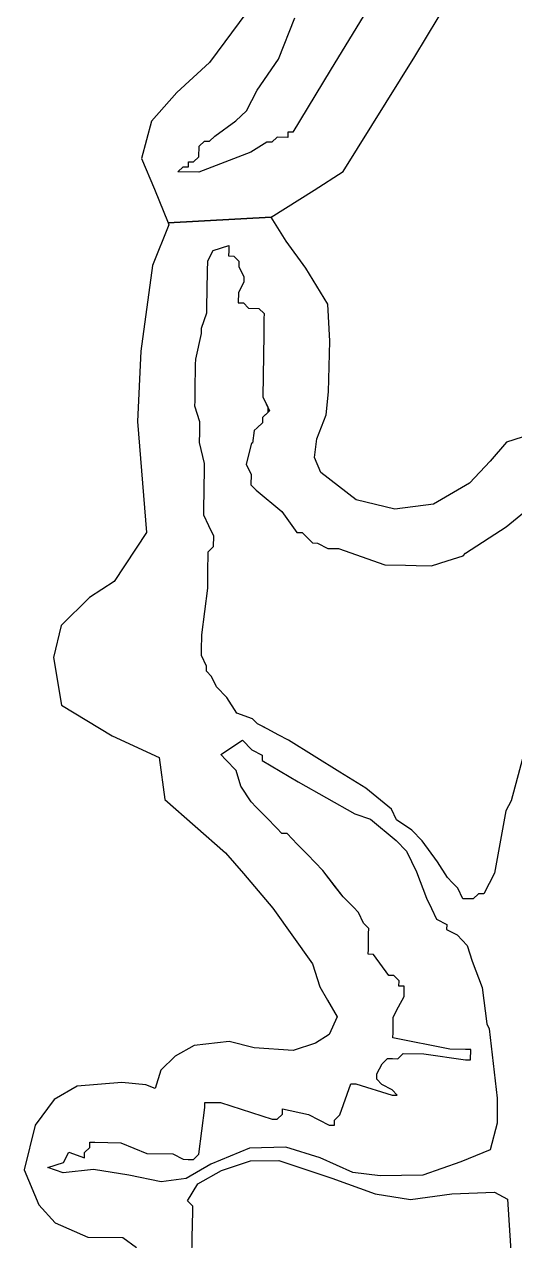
# Model space of a CAD drawing. Header units: metres. Extents: x 266352 to 301042, y 2101789 to 2138568.
# Drawn here: x 287598 to 287975, y 2122034 to 2122971 of the extents above; entities that cross this region are included whole.
import ezdxf

# ---------------------------------------------------------------- set-up
doc = ezdxf.new("R2010")
doc.units = ezdxf.units.M
doc.layers.add('MANGROOVE BUFFER ZONE', color=120, linetype='Continuous')

# ---------------------------------------------------------------- blocks, each defined once
blk = doc.blocks.new('A$Ccdb33366')
at = {"layer": 'MANGROOVE BUFFER ZONE'}
for points in [[(6.7373, 11.8046), (6.6908, 11.7396), (6.6499, 11.7005), (6.6183, 11.6634), (6.6062, 11.616), (6.6235, 11.5769), (6.6412, 11.5345), (6.7725, 11.5436), (6.8265, 11.5789), (6.8631, 11.6033), (6.9522, 11.7512), (6.9953, 11.8264)], [(7.1161, 11.275), (7.0764, 11.2617), (7.056, 11.237), (7.0301, 11.2088), (6.9847, 11.1812), (6.9359, 11.1741), (6.8864, 11.185), (6.8408, 11.2191), (6.8324, 11.2383), (6.835, 11.2621), (6.8466, 11.2929), (6.8491, 11.3224), (6.8496, 11.3869), (6.8464, 11.4338), (6.8175, 11.4794), (6.7918, 11.5133), (6.7725, 11.5436), (6.6412, 11.5345), (6.6422, 11.532), (6.6221, 11.4798), (6.6091, 11.3702), (6.6063, 11.2807), (6.6202, 11.1394), (6.5799, 11.0763), (6.5486, 11.0554), (6.5133, 11.0192), (6.504, 10.9783), (6.5151, 10.9174), (6.5802, 10.8797), (6.6406, 10.8528), (6.6489, 10.7993), (6.7271, 10.7329), (6.7503, 10.7066), (6.7885, 10.6632), (6.84, 10.5929), (6.8498, 10.5638), (6.8597, 10.5471), (6.8727, 10.526), (6.8628, 10.5033), (6.8454, 10.4922), (6.8171, 10.4824), (6.7677, 10.4849), (6.7354, 10.4922), (6.6911, 10.4868), (6.6671, 10.4726), (6.6493, 10.4544), (6.6424, 10.4312), (6.6302, 10.4353), (6.5995, 10.438), (6.5429, 10.4325), (6.5141, 10.4148), (6.4902, 10.3817), (6.4773, 10.3249), (6.4965, 10.2803), (6.5178, 10.258), (6.5596, 10.2404), (6.6042, 10.2404), (6.6218, 10.2281)], [(7.1095, 10.8843), (7.0897, 10.8049), (7.083, 10.7917), (7.0698, 10.7122), (7.0632, 10.699), (7.0566, 10.6857), (7.0499, 10.6857), (7.0433, 10.6791), (7.0367, 10.6791), (7.0301, 10.6791), (7.0235, 10.6923), (7.0168, 10.699), (7.0102, 10.7056), (6.997, 10.7254), (6.9771, 10.7519), (6.9639, 10.7652), (6.944, 10.7784), (6.9374, 10.7917), (6.9043, 10.8181), (6.8712, 10.838), (6.805, 10.8777), (6.7918, 10.8843), (6.7785, 10.891), (6.7719, 10.8943), (6.7653, 10.8976), (6.7587, 10.9042), (6.7388, 10.9108), (6.7256, 10.9307), (6.7123, 10.9439), (6.7057, 10.9572), (6.6991, 10.9638), (6.6991, 10.9704), (6.6925, 10.9836), (6.6925, 10.9969), (6.6925, 11.0035), (6.6925, 11.0101), (6.6991, 11.0697), (6.6991, 11.0763), (6.6991, 11.0896), (6.6991, 11.1161), (6.7057, 11.1227), (6.7057, 11.1359), (6.6991, 11.1492), (6.6925, 11.1624), (6.6925, 11.1756), (6.6925, 11.1889), (6.6925, 11.2021), (6.6925, 11.2154), (6.6925, 11.2286), (6.6859, 11.2551), (6.6859, 11.2683), (6.6859, 11.2816), (6.6792, 11.3014), (6.6792, 11.3081), (6.6792, 11.3213), (6.6792, 11.3544), (6.6792, 11.361), (6.6859, 11.3941), (6.6859, 11.4007), (6.6925, 11.4206), (6.6925, 11.4272), (6.6925, 11.4736), (6.6925, 11.4868), (6.6991, 11.5001), (6.719, 11.5067), (6.719, 11.5001), (6.719, 11.4934), (6.7256, 11.4934), (6.7322, 11.4868), (6.7322, 11.4802), (6.7388, 11.467), (6.7388, 11.4603), (6.7322, 11.4471), (6.7322, 11.4339), (6.7388, 11.4339), (6.7454, 11.4272), (6.7587, 11.4272), (6.7653, 11.4206), (6.7653, 11.414), (6.7653, 11.4074), (6.7653, 11.4007), (6.7653, 11.3941), (6.7653, 11.3147), (6.7741, 11.297), (6.7653, 11.2882), (6.7653, 11.2816), (6.7587, 11.275), (6.7551, 11.2714), (6.7534, 11.2551), (6.7521, 11.2551), (6.7454, 11.2286), (6.7521, 11.2154), (6.7521, 11.2021), (6.7587, 11.1955), (6.7918, 11.169), (6.8116, 11.1425), (6.8183, 11.1425), (6.8315, 11.1293), (6.8381, 11.1293), (6.8514, 11.1227), (6.8646, 11.1227), (6.9242, 11.1028), (6.9506, 11.1028), (6.9639, 11.1028), (6.9837, 11.1028), (7.0036, 11.1094), (7.0235, 11.1161), (7.0268, 11.1194), (7.0777, 11.154), (7.1148, 11.1851)], [(6.8911, 11.8112), (6.8447, 11.7318), (6.7984, 11.6523), (6.7918, 11.6523), (6.7918, 11.6457), (6.7785, 11.6457), (6.7719, 11.6391), (6.7653, 11.6391), (6.7454, 11.6259), (6.6792, 11.5994), (6.6528, 11.5994), (6.6594, 11.606), (6.666, 11.606), (6.666, 11.6126), (6.6726, 11.6126), (6.6792, 11.6192), (6.6792, 11.6325), (6.6859, 11.6391), (6.6925, 11.6391), (6.6991, 11.6457), (6.7256, 11.6656), (6.7388, 11.6788), (6.7521, 11.7053), (6.7785, 11.745), (6.7984, 11.798)], [(7.1095, 10.8843), (7.0897, 10.8049), (7.083, 10.7917), (7.0698, 10.7122), (7.0632, 10.699), (7.0566, 10.6857), (7.0499, 10.6857), (7.0433, 10.6791), (7.0367, 10.6791), (7.0301, 10.6791), (7.0235, 10.6923), (7.0168, 10.699), (7.0102, 10.7056), (6.997, 10.7254), (6.9771, 10.7519), (6.9639, 10.7652), (6.944, 10.7784), (6.9374, 10.7917), (6.9043, 10.8181), (6.8712, 10.838), (6.805, 10.8777), (6.7918, 10.8843), (6.7785, 10.891), (6.7653, 10.8976), (6.7587, 10.9042), (6.7388, 10.9108), (6.7256, 10.9307), (6.7123, 10.9439), (6.7057, 10.9572), (6.6991, 10.9638), (6.6991, 10.9704), (6.6925, 10.9836), (6.6925, 10.9969), (6.6925, 11.0035), (6.6925, 11.0101), (6.6991, 11.0697), (6.6991, 11.0763), (6.6991, 11.0896), (6.6991, 11.1161), (6.7057, 11.1227), (6.7057, 11.1359), (6.6991, 11.1492), (6.6925, 11.1624), (6.6925, 11.1756), (6.6925, 11.1889), (6.6925, 11.2021), (6.6925, 11.2154), (6.6925, 11.2286), (6.6859, 11.2551), (6.6859, 11.2683), (6.6859, 11.2816), (6.6792, 11.3014), (6.6792, 11.3081), (6.6792, 11.3213), (6.6792, 11.3544), (6.6792, 11.361), (6.6859, 11.3941), (6.6859, 11.4007), (6.6925, 11.4206), (6.6925, 11.4272), (6.6925, 11.4736), (6.6925, 11.4868), (6.6991, 11.5001), (6.719, 11.5067), (6.719, 11.5001), (6.719, 11.4934), (6.7256, 11.4934), (6.7322, 11.4868), (6.7322, 11.4802), (6.7388, 11.467), (6.7388, 11.4603), (6.7322, 11.4471), (6.7322, 11.4339), (6.7388, 11.4339), (6.7454, 11.4272), (6.7587, 11.4272), (6.7653, 11.4206), (6.7653, 11.414), (6.7653, 11.4074), (6.7653, 11.4007), (6.7653, 11.3941), (6.7653, 11.3147), (6.7719, 11.3014), (6.7719, 11.2948), (6.7653, 11.2882), (6.7653, 11.2816), (6.7587, 11.275), (6.7551, 11.2714), (6.7534, 11.2551), (6.7521, 11.2551), (6.7454, 11.2286), (6.7521, 11.2154), (6.7521, 11.2021), (6.7587, 11.1955), (6.7918, 11.169), (6.8116, 11.1425), (6.8183, 11.1425), (6.8315, 11.1293), (6.8381, 11.1293), (6.8514, 11.1227), (6.8646, 11.1227), (6.9242, 11.1028), (6.9506, 11.1028), (6.9639, 11.1028), (6.9837, 11.1028), (7.0036, 11.1094), (7.0235, 11.1161), (7.0268, 11.1194), (7.0777, 11.154), (7.1148, 11.1851)], [(6.8911, 11.8112), (6.8447, 11.7318), (6.7984, 11.6523), (6.7918, 11.6523), (6.7918, 11.6457), (6.7785, 11.6457), (6.7719, 11.6391), (6.7653, 11.6391), (6.7454, 11.6259), (6.6792, 11.5994), (6.6528, 11.5994), (6.6594, 11.606), (6.666, 11.606), (6.666, 11.6126), (6.6726, 11.6126), (6.6792, 11.6192), (6.6792, 11.6325), (6.6859, 11.6391), (6.6925, 11.6391), (6.6991, 11.6457), (6.7256, 11.6656), (6.7388, 11.6788), (6.7521, 11.7053), (6.7785, 11.745), (6.7984, 11.798)], [(6.6925, 10.2157), (6.6925, 10.2421), (6.6925, 10.2752), (6.6925, 10.2819), (6.6859, 10.2885), (6.6986, 10.3106), (6.7282, 10.3279), (6.765, 10.3409), (6.8012, 10.3417), (6.869, 10.3205), (6.9247, 10.3012), (6.9695, 10.2947), (7.0222, 10.3027), (7.0764, 10.3056), (7.0764, 10.3056), (7.093, 10.2969), (7.104, 10.1583)]]:
    blk.add_lwpolyline(points, dxfattribs=at)
for points in [[(6.7464, 10.8767), (6.7587, 10.8645), (6.7719, 10.8579), (6.7719, 10.8512), (6.8183, 10.8248), (6.8911, 10.785), (6.9109, 10.7784), (6.944, 10.7519), (6.9573, 10.7387), (6.9705, 10.7122), (6.9837, 10.6791), (6.9852, 10.6762), (6.9904, 10.6659), (6.997, 10.6526), (7.0102, 10.646), (7.0102, 10.6394), (7.0235, 10.6328), (7.0367, 10.6195), (7.0433, 10.5997), (7.0566, 10.5665), (7.0632, 10.5202), (7.0665, 10.5136), (7.0779, 10.4254), (7.0786, 10.3937), (7.0699, 10.3597), (7.0331, 10.3438), (6.9847, 10.3258), (6.9305, 10.3243), (6.8958, 10.3279), (6.8539, 10.346), (6.8098, 10.359), (6.7636, 10.3568), (6.7145, 10.3359), (6.6834, 10.3171), (6.6516, 10.3121), (6.6104, 10.32), (6.5656, 10.3265), (6.527, 10.3216), (6.5071, 10.3282), (6.527, 10.3348), (6.5336, 10.3481), (6.5535, 10.3414), (6.5535, 10.3481), (6.5601, 10.3547), (6.5601, 10.3613), (6.5667, 10.3613), (6.5998, 10.3613), (6.6329, 10.3481), (6.666, 10.3481), (6.6792, 10.3414), (6.6859, 10.3414), (6.6925, 10.3414), (6.6991, 10.3481), (6.7057, 10.4077), (6.7057, 10.4143), (6.7123, 10.4143), (6.719, 10.4143), (6.7256, 10.4143), (6.7918, 10.3944), (6.7984, 10.3944), (6.805, 10.401), (6.805, 10.4077), (6.8381, 10.401), (6.8646, 10.3878), (6.8712, 10.3878), (6.8712, 10.3944), (6.8778, 10.401), (6.8911, 10.4408), (6.8977, 10.4408), (6.944, 10.4275), (6.9506, 10.4275), (6.944, 10.4341), (6.9308, 10.4408), (6.9242, 10.4474), (6.9242, 10.454), (6.9308, 10.4672), (6.9374, 10.4739), (6.944, 10.4739), (6.9506, 10.4739), (6.9573, 10.4805), (6.9837, 10.4805), (7.0367, 10.4739), (7.0433, 10.4739), (7.0433, 10.4871), (7.0367, 10.4871), (7.0168, 10.4871), (6.944, 10.5003), (6.944, 10.507), (6.944, 10.5268), (6.9506, 10.5401), (6.9573, 10.5533), (6.9573, 10.5599), (6.9573, 10.5665), (6.9506, 10.5665), (6.9506, 10.5732), (6.944, 10.5798), (6.9374, 10.5798), (6.9175, 10.6063), (6.9109, 10.6063), (6.9109, 10.6129), (6.9109, 10.6195), (6.9109, 10.6261), (6.9109, 10.6328), (6.9109, 10.6394), (6.9043, 10.646), (6.8977, 10.6592), (6.8911, 10.6659), (6.8778, 10.6791), (6.868, 10.6914), (6.8514, 10.7122), (6.8315, 10.7321), (6.8183, 10.7453), (6.8116, 10.7519), (6.805, 10.7585), (6.7984, 10.7585), (6.7918, 10.7652), (6.7785, 10.7784), (6.7653, 10.7917), (6.7587, 10.7983), (6.7454, 10.8181), (6.7388, 10.838), (6.7256, 10.8512), (6.719, 10.8579), (6.7464, 10.8767)], [(6.7464, 10.8767), (6.7587, 10.8645), (6.7719, 10.8579), (6.7719, 10.8512), (6.8183, 10.8248), (6.8911, 10.785), (6.9109, 10.7784), (6.944, 10.7519), (6.9573, 10.7387), (6.9705, 10.7122), (6.9837, 10.6791), (6.9904, 10.6659), (6.997, 10.6526), (7.0102, 10.646), (7.0102, 10.6394), (7.0235, 10.6328), (7.0367, 10.6195), (7.0433, 10.5997), (7.0566, 10.5665), (7.0632, 10.5202), (7.0665, 10.5136), (7.0779, 10.4254), (7.0786, 10.3937), (7.0699, 10.3597), (7.0331, 10.3438), (6.9847, 10.3258), (6.9305, 10.3243), (6.8958, 10.3279), (6.8539, 10.346), (6.8098, 10.359), (6.7636, 10.3568), (6.7145, 10.3359), (6.6834, 10.3171), (6.6516, 10.3121), (6.6104, 10.32), (6.5656, 10.3265), (6.527, 10.3216), (6.5071, 10.3282), (6.527, 10.3348), (6.5336, 10.3481), (6.5535, 10.3414), (6.5535, 10.3481), (6.5601, 10.3547), (6.5601, 10.3613), (6.5667, 10.3613), (6.5998, 10.3613), (6.6329, 10.3481), (6.666, 10.3481), (6.6792, 10.3414), (6.6859, 10.3414), (6.6925, 10.3414), (6.6991, 10.3481), (6.7057, 10.4077), (6.7057, 10.4143), (6.7123, 10.4143), (6.719, 10.4143), (6.7256, 10.4143), (6.7918, 10.3944), (6.7984, 10.3944), (6.805, 10.401), (6.805, 10.4077), (6.8381, 10.401), (6.8646, 10.3878), (6.8712, 10.3878), (6.8712, 10.3944), (6.8778, 10.401), (6.8911, 10.4408), (6.8977, 10.4408), (6.944, 10.4275), (6.9506, 10.4275), (6.944, 10.4341), (6.9308, 10.4408), (6.9242, 10.4474), (6.9242, 10.454), (6.9308, 10.4672), (6.9374, 10.4739), (6.944, 10.4739), (6.9506, 10.4739), (6.9573, 10.4805), (6.9837, 10.4805), (7.0367, 10.4739), (7.0433, 10.4739), (7.0433, 10.4871), (7.0367, 10.4871), (7.0168, 10.4871), (6.944, 10.5003), (6.944, 10.507), (6.944, 10.5268), (6.9506, 10.5401), (6.9573, 10.5533), (6.9573, 10.5599), (6.9573, 10.5665), (6.9506, 10.5665), (6.9506, 10.5732), (6.944, 10.5798), (6.9374, 10.5798), (6.9175, 10.6063), (6.9109, 10.6063), (6.9109, 10.6129), (6.9109, 10.6195), (6.9109, 10.6261), (6.9109, 10.6328), (6.9109, 10.6394), (6.9043, 10.646), (6.8977, 10.6592), (6.8911, 10.6659), (6.8778, 10.6791), (6.8514, 10.7122), (6.8315, 10.7321), (6.8183, 10.7453), (6.8116, 10.7519), (6.805, 10.7585), (6.7984, 10.7585), (6.7918, 10.7652), (6.7785, 10.7784), (6.7653, 10.7917), (6.7587, 10.7983), (6.7454, 10.8181), (6.7388, 10.838), (6.7256, 10.8512), (6.719, 10.8579), (6.7464, 10.8767)]]:
    blk.add_lwpolyline(points, close=True, dxfattribs=at)

msp = doc.modelspace()

# ---------------------------------------------------------------- block references
at = {"xscale": 604.2174030490069, "yscale": 604.2174030490069, "zscale": 604.2174030490069, "rotation": 359.0939183652337}
msp.add_blockref('A$Ccdb33366', (283586.01, 2115912.96), dxfattribs=at)

doc.saveas('drawing.dxf')
